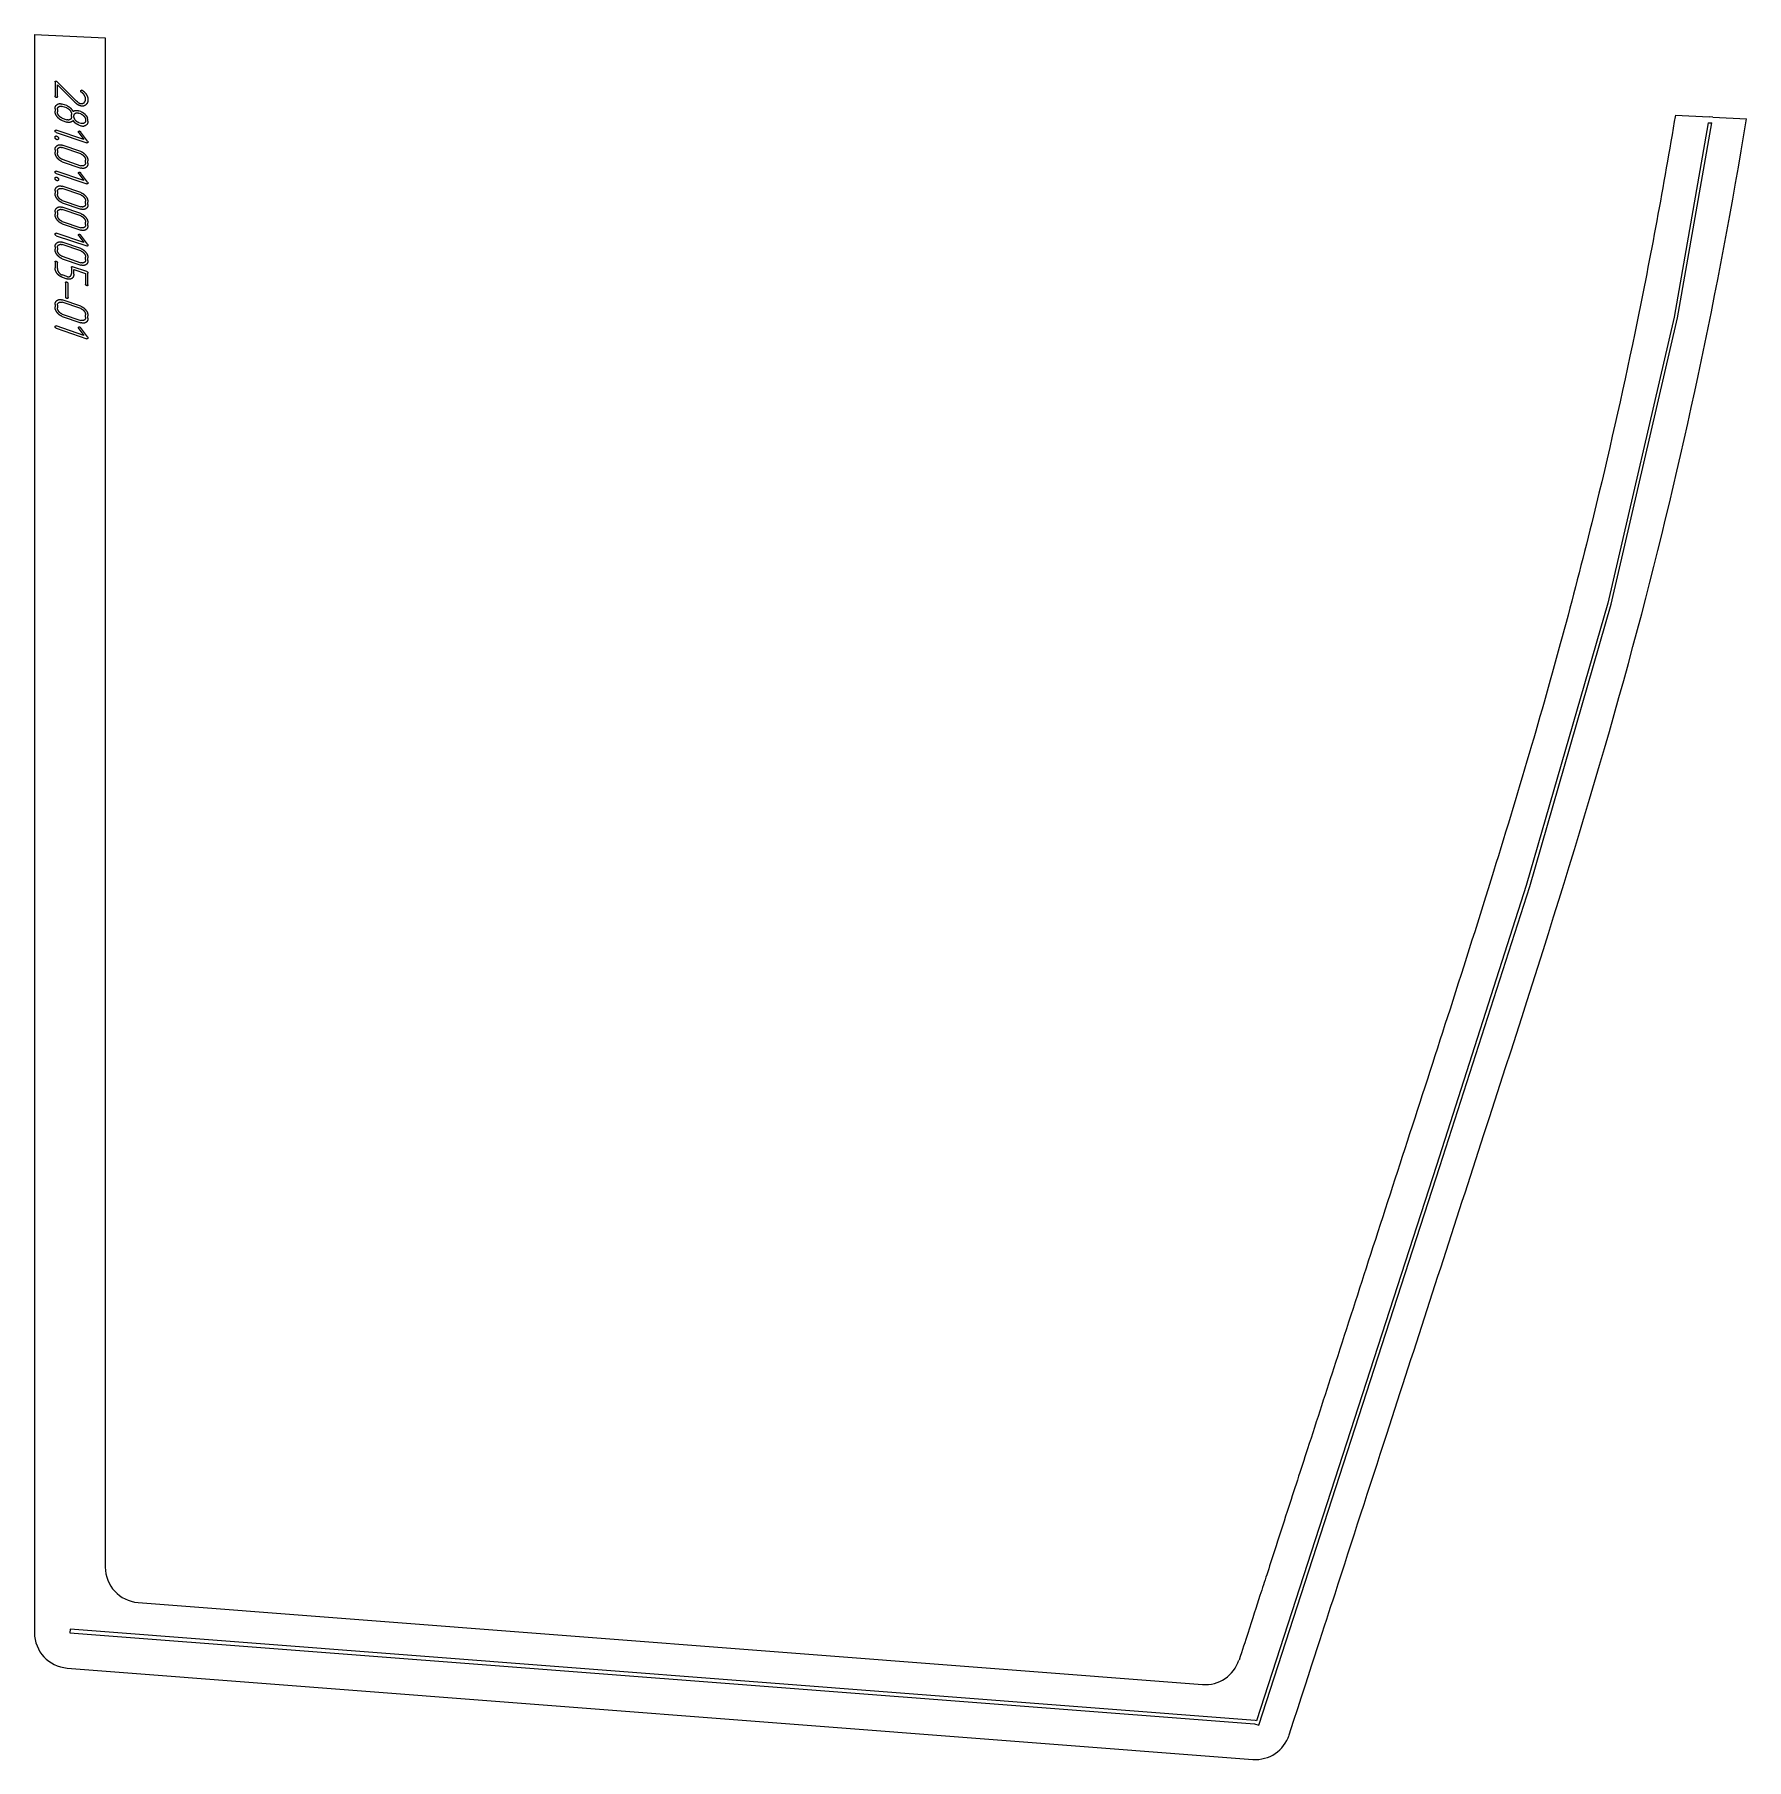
# Model space of a CAD drawing. Header units: millimetres. Extents: x 300 to 1750, y 0 to 1461.
import ezdxf

# ---------------------------------------------------------------- set-up
doc = ezdxf.new("R2010")
doc.units = ezdxf.units.MM
doc.linetypes.add('K5LT_BASIC', pattern=[0])
doc.layers.add('Engraving', color=7, linetype='Continuous')

msp = doc.modelspace()

# ---------------------------------------------------------------- linework, layer by layer
at = {"color": 143, "linetype": 'K5LT_BASIC', "lineweight": 15, "true_color": 0x33acca}
for p, q in [((299.8, 1461.5), (299.8, 107.3)), ((299.8, 1461.5), (359.8, 1458.5)), ((359.8, 1458.5), (359.8, 162.9)), ((1689.9, 1393), (1718.6, 1391.6)), ((1721.6, 1391.5), (1718.6, 1391.6)), ((1721.6, 1391.5), (1750.2, 1390.1)), ((387.5, 132.9), (1289.4, 63.5)), ((327.5, 77.4), (1331.9, 0))]:
    msp.add_line(p, q, dxfattribs=at)
for centre, start, end in [((389.8, 162.9), 180, 265.5944), ((329.8, 107.3), 180, 265.5944), ((1291.7, 93.4), 265.5944, 342.0434), ((1334.2, 29.9), 265.5944, 342.0433)]:
    msp.add_arc(centre, 30, start, end, dxfattribs=at)
for points, knots in [([(1689.9, 1393), (1689.6, 1391.3), (1679.3, 1329.5), (1658.1, 1215.8), (1625.8, 1072.6), (1595.9, 956.4), (1567.6, 856.1), (1535.1, 748.9), (1500.3, 639.4), (1465.2, 531.2), (1432.8, 431.3), (1404, 342.4), (1380.5, 269.8), (1363.2, 216.6), (1351.7, 181.1), (1344.1, 157.5), (1337.1, 136.1), (1329.7, 113.3), (1323, 92.4), (1320.3, 84.1)], [12.616438, 12.616438, 12.616438, 12.616438, 12.68654, 15.043223, 17.099279, 18.387535, 19.712075, 21.153034, 22.72878, 24.15801, 25.539855, 26.777398, 27.767108, 28.48216, 28.935688, 29.207966, 29.440306, 29.798995, 30, 30, 30, 30]), ([(1362.8, 20.7), (1383.5, 84.5), (1407.1, 157.5), (1455.2, 305.7), (1542.9, 576.6), (1662.6, 943.1), (1726.3, 1244.3), (1750.2, 1390.1)], [0, 0, 0, 0, 0.437346, 1.142301, 2.321003, 4.68087, 6.86296, 6.86296, 6.86296, 6.86296])]:
    msp.add_open_spline(points, degree=3, knots=knots, dxfattribs=at)
at = {"layer": 'Engraving', "color": 143, "linetype": 'K5LT_BASIC', "lineweight": 15, "true_color": 0x33acca}
for p, q in [((317.2, 1421.3), (317.2, 1409.4)), ((335.3, 1405.1), (318.8, 1421.6)), ((319.2, 1418.8), (334.2, 1403.8)), ((319.2, 1408.8), (319.2, 1418.8)), ((336.1, 1404.4), (335.3, 1405.1)), ((336.8, 1403.9), (336.1, 1404.4)), ((340.4, 1414.1), (340, 1414.2)), ((317.2, 1398.6), (317.2, 1396.6)), ((319.2, 1397.9), (319.2, 1395.9)), ((327.2, 1401.2), (323.2, 1402.5)), ((327.2, 1399.2), (323.2, 1400.5)), ((323.2, 1390.6), (327.2, 1389.2)), ((323.2, 1388.6), (327.2, 1387.2)), ((331.2, 1391.9), (331.2, 1393.8)), ((339.2, 1396.1), (337.1, 1396.8)), ((339.1, 1394.1), (337.1, 1394.8)), ((345, 1389.4), (344.7, 1390.6)), ((345.1, 1388.7), (345, 1389.4)), ((345.1, 1388.1), (345.1, 1388.7)), ((341.7, 1372.5), (318.2, 1380.5)), ((318.2, 1378.5), (344.1, 1369.7)), ((337.1, 1386.9), (339.1, 1386.2)), ((337.1, 1384.9), (339.1, 1384.2)), ((337.4, 1378.2), (341.7, 1372.5)), ((344.8, 1371.1), (338.8, 1379.1)), ((339.1, 1384.2), (339.8, 1384)), ((339.8, 1384), (340.4, 1383.8)), ((340.4, 1383.8), (341.5, 1383.8)), ((1717.8, 1386.7), (1688.9, 1221.9)), ((1691.8, 1221.3), (1720.8, 1386.5)), ((1717.8, 1386.7), (1720.8, 1386.5)), ((317.2, 1363.8), (317.2, 1361.8)), ((319.2, 1363.1), (319.2, 1361.1)), ((339.1, 1362.3), (323.2, 1367.7)), ((339.1, 1360.3), (323.2, 1365.7)), ((341.7, 1337.7), (318.2, 1345.6)), ((323.2, 1355.7), (339.1, 1350.3)), ((323.2, 1353.7), (339.1, 1348.3)), ((343.1, 1353), (343.1, 1355)), ((345.1, 1352.3), (345.1, 1354.3)), ((318.2, 1343.6), (344.1, 1334.9)), ((339.1, 1327.5), (323.2, 1332.9)), ((339.1, 1325.5), (323.2, 1330.9)), ((337.4, 1343.4), (341.7, 1337.7)), ((344.8, 1336.3), (338.8, 1344.3)), ((317.2, 1328.9), (317.2, 1326.9)), ((319.2, 1328.3), (319.2, 1326.3)), ((323.2, 1320.9), (339.1, 1315.5)), ((323.2, 1318.9), (339.1, 1313.5)), ((343.1, 1318.2), (343.1, 1320.1)), ((345.1, 1317.5), (345.1, 1319.5)), ((317.2, 1311.2), (317.2, 1309.2)), ((319.2, 1310.5), (319.2, 1308.5)), ((339.1, 1309.7), (323.2, 1315.1)), ((339.1, 1307.7), (323.2, 1313.1)), ((323.2, 1303.1), (339.1, 1297.7)), ((323.2, 1301.1), (339.1, 1295.7)), ((343.1, 1300.4), (343.1, 1302.4)), ((345.1, 1299.7), (345.1, 1301.7)), ((341.7, 1285.1), (318.2, 1293)), ((318.2, 1291), (344.1, 1282.3)), ((337.4, 1290.8), (341.7, 1285.1)), ((344.8, 1283.7), (338.8, 1291.7)), ((317.2, 1281.5), (317.2, 1279.5)), ((319.2, 1280.8), (319.2, 1278.9)), ((339.1, 1280.1), (323.2, 1285.5)), ((339.1, 1278.1), (323.2, 1283.5)), ((323.2, 1273.5), (339.1, 1268.1)), ((343.1, 1270.7), (343.1, 1272.7)), ((345.1, 1270.1), (345.1, 1272.1)), ((317.2, 1268.7), (317.2, 1263.7)), ((319.2, 1263.1), (319.2, 1268)), ((323.2, 1271.5), (339.1, 1266.1)), ((327.2, 1256.4), (323.2, 1257.7)), ((331.1, 1264), (331.1, 1259)), ((344.1, 1260.6), (332.1, 1264.7)), ((333.1, 1258.3), (333.1, 1262.3)), ((333.1, 1262.3), (343.1, 1258.9)), ((343.1, 1258.9), (343.1, 1250)), ((345.1, 1249.3), (345.1, 1259.3)), ((323.2, 1255.8), (327.2, 1254.4)), ((326.2, 1251.1), (326.2, 1239.2)), ((328.2, 1238.5), (328.2, 1250.4)), ((317.2, 1232.6), (317.2, 1230.6)), ((319.2, 1232), (319.2, 1230)), ((339.1, 1231.2), (323.2, 1236.6)), ((339.1, 1229.2), (323.2, 1234.6)), ((341.7, 1206.5), (318.2, 1214.5)), ((323.2, 1224.6), (339.1, 1219.2)), ((323.2, 1222.6), (339.1, 1217.2)), ((344.8, 1205.2), (338.8, 1213.2)), ((343.1, 1221.9), (343.1, 1223.8)), ((345.1, 1221.2), (345.1, 1223.2)), ((1688.9, 1221.9), (1632.7, 979.5)), ((1635.6, 978.7), (1691.8, 1221.3)), ((318.2, 1212.5), (344.1, 1203.7)), ((337.4, 1212.2), (341.7, 1206.5)), ((1632.7, 979.5), (1563.6, 740.4)), ((1566.5, 739.5), (1635.6, 978.7)), ((1563.6, 740.4), (1487.7, 503.3)), ((1490.5, 502.4), (1566.5, 739.5)), ((1487.7, 503.3), (1335.1, 32.6)), ((1337.1, 29), (1490.5, 502.4)), ((330, 110.3), (329.8, 107.3)), ((329.8, 107.3), (1333.4, 30)), ((1334, 32.9), (330, 110.3)), ((1333.4, 30), (1337.1, 29)), ((1335.1, 32.6), (1334, 32.9))]:
    msp.add_line(p, q, dxfattribs=at)
for points in [[(317.2, 1421.3), (317.2, 1421.7), (317.6, 1421.9)], [(317.6, 1421.9), (317.9, 1422.1), (318.3, 1421.9)], [(318.3, 1421.9), (318.6, 1421.8), (318.8, 1421.6)], [(317.6, 1408.6), (317.2, 1409), (317.2, 1409.4)], [(318.2, 1408.1), (317.9, 1408.2), (317.6, 1408.6)], [(318.9, 1408.2), (318.6, 1408), (318.2, 1408.1)], [(319.2, 1408.8), (319.2, 1408.4), (318.9, 1408.2)], [(336.4, 1402), (335.4, 1402.7), (334.2, 1403.8)], [(336.8, 1403.9), (337.5, 1403.4), (338.3, 1403.1)], [(338.3, 1403.1), (340.3, 1402.5), (341.7, 1403.6)], [(339, 1413.5), (339, 1414), (339.3, 1414.2)], [(339.2, 1412.9), (339.1, 1413.2), (339, 1413.5)], [(339.7, 1412.4), (339.4, 1412.6), (339.2, 1412.9)], [(339.3, 1414.2), (339.6, 1414.4), (340, 1414.2)], [(342.3, 1409.6), (341.6, 1411.1), (339.7, 1412.4)], [(340.4, 1414.1), (342.8, 1412.4), (344, 1410.2)], [(341.7, 1403.6), (342.3, 1404.1), (342.7, 1405)], [(343.1, 1406.8), (343.1, 1408.2), (342.3, 1409.6)], [(342.7, 1405), (343.1, 1405.8), (343.1, 1406.8)], [(345.1, 1406.2), (345.1, 1403.4), (343.2, 1401.8)], [(344, 1410.2), (345.1, 1408.3), (345.1, 1406.2)], [(317.2, 1398.6), (317.2, 1400.9), (319, 1402.1)], [(319, 1391.8), (317.2, 1394.1), (317.2, 1396.6)], [(319, 1402.1), (320.7, 1403.4), (323.2, 1402.5)], [(323.2, 1388.6), (320.7, 1389.4), (319, 1391.8)], [(319.2, 1397.9), (319.2, 1399.5), (320.4, 1400.3)], [(320.4, 1392.7), (319.2, 1394.2), (319.2, 1395.9)], [(320.4, 1400.3), (321.6, 1401.1), (323.2, 1400.5)], [(323.2, 1390.6), (321.5, 1391.2), (320.4, 1392.7)], [(327.2, 1401.2), (328.7, 1400.6), (330.1, 1399.3)], [(327.2, 1399.2), (328.8, 1398.6), (330, 1397.1)], [(330, 1389.4), (328.8, 1388.7), (327.2, 1389.2)], [(330, 1397.1), (331.2, 1395.5), (331.2, 1393.8)], [(331.2, 1391.9), (331.2, 1390.2), (330, 1389.4)], [(330.1, 1399.3), (331.5, 1398), (332.5, 1396.2)], [(332.5, 1388.6), (331.8, 1387.5), (330.3, 1387.1)], [(332.5, 1396.2), (333.3, 1396.9), (334.5, 1397.1)], [(334.5, 1386.3), (333.4, 1387.2), (332.5, 1388.6)], [(333.2, 1392.2), (333.2, 1393.8), (334.3, 1394.6)], [(334.3, 1389), (333.2, 1390.6), (333.2, 1392.2)], [(334.3, 1394.6), (335.5, 1395.4), (337.1, 1394.8)], [(337.1, 1386.9), (335.4, 1387.4), (334.3, 1389)], [(334.5, 1397.1), (335.7, 1397.3), (337.1, 1396.8)], [(338.3, 1401.1), (337.3, 1401.4), (336.4, 1402)], [(343.2, 1401.8), (341.1, 1400.1), (338.3, 1401.1)], [(339.1, 1394.1), (340.8, 1393.5), (342, 1392)], [(339.2, 1396.1), (341.5, 1395.3), (343.4, 1392.9)], [(343.1, 1388.8), (343.1, 1387.1), (341.9, 1386.4)], [(342, 1392), (343.1, 1390.4), (343.1, 1388.8)], [(343.4, 1392.9), (344.3, 1391.8), (344.7, 1390.6)], [(317.2, 1379.8), (317.2, 1380), (317.5, 1380.4)], [(317.5, 1379), (317.2, 1379.4), (317.2, 1379.8)], [(317.2, 1374.4), (317.2, 1375.1), (317.7, 1375.4)], [(317.7, 1373.1), (317.2, 1373.7), (317.2, 1374.4)], [(317.5, 1380.4), (317.7, 1380.6), (318.2, 1380.5)], [(318.2, 1378.5), (317.8, 1378.6), (317.5, 1379)], [(317.7, 1375.4), (318.1, 1375.6), (318.7, 1375.4)], [(318.7, 1375.4), (319.1, 1375.3), (319.6, 1374.7)], [(319.6, 1374.7), (320.2, 1374.1), (320.2, 1373.4)], [(330.3, 1387.1), (328.9, 1386.7), (327.2, 1387.2)], [(337.1, 1384.9), (335.7, 1385.3), (334.5, 1386.3)], [(337.1, 1379), (337.1, 1379.4), (337.4, 1379.6)], [(337.4, 1378.2), (337.1, 1378.6), (337.1, 1379)], [(337.4, 1379.6), (337.7, 1379.8), (338.2, 1379.6)], [(338.2, 1379.6), (338.3, 1379.6), (338.8, 1379.1)], [(341.9, 1386.4), (340.8, 1385.6), (339.1, 1386.2)], [(343.4, 1384.5), (342.5, 1383.9), (341.5, 1383.8)], [(345.1, 1388.1), (345.1, 1385.7), (343.4, 1384.5)], [(317.2, 1363.8), (317.2, 1366), (319, 1367.3)], [(319, 1356.9), (317.2, 1359.3), (317.2, 1361.8)], [(318.7, 1372.4), (318.2, 1372.6), (317.7, 1373.1)], [(319.7, 1372.5), (319.3, 1372.2), (318.7, 1372.4)], [(319, 1367.3), (320.7, 1368.6), (323.2, 1367.7)], [(319.2, 1363.1), (319.2, 1364.7), (320.4, 1365.5)], [(320.4, 1357.9), (319.2, 1359.5), (319.2, 1361.1)], [(320.2, 1373.4), (320.2, 1372.9), (319.7, 1372.5)], [(320.4, 1365.5), (321.6, 1366.3), (323.2, 1365.7)], [(339.1, 1362.3), (341.5, 1361.5), (343.3, 1359.1)], [(339.1, 1360.3), (340.8, 1359.7), (341.9, 1358.2)], [(344.8, 1369.7), (344.5, 1369.5), (344.1, 1369.7)], [(344.8, 1371.1), (345.1, 1370.8), (345.1, 1370.4)], [(345.1, 1370.4), (345.1, 1370), (344.8, 1369.7)], [(317.2, 1345), (317.2, 1345.2), (317.5, 1345.6)], [(317.5, 1344.2), (317.2, 1344.5), (317.2, 1345)], [(317.5, 1345.6), (317.7, 1345.8), (318.2, 1345.6)], [(323.2, 1353.7), (320.8, 1354.6), (319, 1356.9)], [(323.2, 1355.7), (321.5, 1356.3), (320.4, 1357.9)], [(337.1, 1344.1), (337.1, 1344.6), (337.4, 1344.8)], [(337.4, 1344.8), (337.7, 1345), (338.2, 1344.8)], [(338.2, 1344.8), (338.3, 1344.8), (338.8, 1344.3)], [(341.9, 1350.6), (340.8, 1349.8), (339.1, 1350.3)], [(343.4, 1348.7), (341.6, 1347.5), (339.1, 1348.3)], [(341.9, 1358.2), (343.1, 1356.6), (343.1, 1355)], [(343.1, 1353), (343.1, 1351.3), (341.9, 1350.6)], [(343.3, 1359.1), (345.1, 1356.8), (345.1, 1354.3)], [(345.1, 1352.3), (345.1, 1349.9), (343.4, 1348.7)], [(317.2, 1339.6), (317.2, 1340.3), (317.7, 1340.5)], [(317.7, 1338.3), (317.2, 1338.9), (317.2, 1339.6)], [(317.2, 1328.9), (317.2, 1331.2), (319, 1332.5)], [(318.2, 1343.6), (317.8, 1343.8), (317.5, 1344.2)], [(317.7, 1340.5), (318.1, 1340.8), (318.7, 1340.6)], [(318.7, 1337.6), (318.2, 1337.8), (317.7, 1338.3)], [(318.7, 1340.6), (319.1, 1340.5), (319.6, 1339.9)], [(319.7, 1337.7), (319.3, 1337.4), (318.7, 1337.6)], [(319, 1332.5), (320.7, 1333.7), (323.2, 1332.9)], [(319.2, 1328.3), (319.2, 1329.8), (320.4, 1330.6)], [(319.6, 1339.9), (320.2, 1339.3), (320.2, 1338.6)], [(320.2, 1338.6), (320.2, 1338), (319.7, 1337.7)], [(320.4, 1330.6), (321.6, 1331.4), (323.2, 1330.9)], [(337.4, 1343.4), (337.1, 1343.8), (337.1, 1344.1)], [(344.8, 1334.9), (344.5, 1334.7), (344.1, 1334.9)], [(344.8, 1336.3), (345.1, 1335.9), (345.1, 1335.5)], [(345.1, 1335.5), (345.1, 1335.1), (344.8, 1334.9)], [(319, 1322.1), (317.2, 1324.5), (317.2, 1326.9)], [(323.2, 1318.9), (320.8, 1319.8), (319, 1322.1)], [(319, 1314.7), (320.7, 1316), (323.2, 1315.1)], [(320.4, 1323.1), (319.2, 1324.7), (319.2, 1326.3)], [(323.2, 1320.9), (321.5, 1321.5), (320.4, 1323.1)], [(339.1, 1327.5), (341.5, 1326.7), (343.3, 1324.3)], [(339.1, 1325.5), (340.8, 1324.9), (341.9, 1323.4)], [(341.9, 1315.7), (340.8, 1315), (339.1, 1315.5)], [(341.9, 1323.4), (343.1, 1321.8), (343.1, 1320.1)], [(343.1, 1318.2), (343.1, 1316.5), (341.9, 1315.7)], [(343.3, 1324.3), (345.1, 1322), (345.1, 1319.5)], [(345.1, 1317.5), (345.1, 1315), (343.4, 1313.9)], [(317.2, 1311.2), (317.2, 1313.4), (319, 1314.7)], [(319, 1304.3), (317.2, 1306.7), (317.2, 1309.2)], [(323.2, 1301.1), (320.8, 1302), (319, 1304.3)], [(319.2, 1310.5), (319.2, 1312.1), (320.4, 1312.9)], [(320.4, 1305.3), (319.2, 1306.9), (319.2, 1308.5)], [(320.4, 1312.9), (321.6, 1313.7), (323.2, 1313.1)], [(323.2, 1303.1), (321.5, 1303.7), (320.4, 1305.3)], [(343.4, 1313.9), (341.6, 1312.7), (339.1, 1313.5)], [(339.1, 1309.7), (341.5, 1308.9), (343.3, 1306.5)], [(339.1, 1307.7), (340.8, 1307.1), (341.9, 1305.6)], [(341.9, 1305.6), (343.1, 1304), (343.1, 1302.4)], [(343.3, 1306.5), (345.1, 1304.2), (345.1, 1301.7)], [(317.2, 1292.4), (317.2, 1292.6), (317.5, 1293)], [(317.5, 1291.6), (317.2, 1291.9), (317.2, 1292.4)], [(317.5, 1293), (317.7, 1293.2), (318.2, 1293)], [(318.2, 1291), (317.8, 1291.2), (317.5, 1291.6)], [(337.1, 1291.5), (337.1, 1292), (337.4, 1292.2)], [(337.4, 1290.8), (337.1, 1291.2), (337.1, 1291.5)], [(337.4, 1292.2), (337.7, 1292.4), (338.2, 1292.2)], [(338.2, 1292.2), (338.3, 1292.2), (338.8, 1291.7)], [(341.9, 1298), (340.8, 1297.2), (339.1, 1297.7)], [(343.4, 1296.1), (341.6, 1294.9), (339.1, 1295.7)], [(343.1, 1300.4), (343.1, 1298.7), (341.9, 1298)], [(345.1, 1299.7), (345.1, 1297.3), (343.4, 1296.1)], [(317.2, 1281.5), (317.2, 1283.8), (319, 1285.1)], [(319, 1274.7), (317.2, 1277), (317.2, 1279.5)], [(319, 1285.1), (320.7, 1286.3), (323.2, 1285.5)], [(323.2, 1271.5), (320.8, 1272.3), (319, 1274.7)], [(319.2, 1280.8), (319.2, 1282.4), (320.4, 1283.2)], [(320.4, 1275.7), (319.2, 1277.2), (319.2, 1278.9)], [(320.4, 1283.2), (321.6, 1284), (323.2, 1283.5)], [(323.2, 1273.5), (321.5, 1274.1), (320.4, 1275.7)], [(339.1, 1280.1), (341.5, 1279.2), (343.3, 1276.9)], [(339.1, 1278.1), (340.8, 1277.5), (341.9, 1275.9)], [(341.9, 1275.9), (343.1, 1274.4), (343.1, 1272.7)], [(343.3, 1276.9), (345.1, 1274.6), (345.1, 1272.1)], [(344.8, 1282.3), (344.5, 1282.1), (344.1, 1282.3)], [(344.8, 1283.7), (345.1, 1283.3), (345.1, 1282.9)], [(345.1, 1282.9), (345.1, 1282.5), (344.8, 1282.3)], [(317.2, 1268.7), (317.2, 1269.2), (317.5, 1269.4)], [(319, 1258.9), (317.2, 1261.3), (317.2, 1263.7)], [(317.5, 1269.4), (317.8, 1269.5), (318.2, 1269.4)], [(318.2, 1269.4), (318.5, 1269.3), (318.8, 1268.9)], [(318.8, 1268.9), (319.2, 1268.5), (319.2, 1268)], [(323.2, 1255.8), (320.8, 1256.6), (319, 1258.9)], [(319.2, 1263.1), (319.2, 1261.4), (320.4, 1259.9)], [(320.4, 1259.9), (321.5, 1258.3), (323.2, 1257.7)], [(330, 1256.6), (331.1, 1257.4), (331.1, 1259)], [(331.1, 1264), (331.1, 1265), (332.1, 1264.7)], [(333.1, 1258.3), (333.1, 1255.9), (331.4, 1254.7)], [(341.9, 1268.3), (340.8, 1267.5), (339.1, 1268.1)], [(343.4, 1266.4), (341.6, 1265.3), (339.1, 1266.1)], [(343.1, 1270.7), (343.1, 1269.1), (341.9, 1268.3)], [(345.1, 1270.1), (345.1, 1267.6), (343.4, 1266.4)], [(344.1, 1260.6), (345.1, 1260.2), (345.1, 1259.3)], [(326.2, 1251.1), (326.2, 1251.6), (326.5, 1251.8)], [(326.5, 1251.8), (326.8, 1251.9), (327.2, 1251.8)], [(327.2, 1256.4), (328.8, 1255.8), (330, 1256.6)], [(331.4, 1254.7), (329.6, 1253.6), (327.2, 1254.4)], [(327.2, 1251.8), (327.4, 1251.7), (327.8, 1251.3)], [(327.8, 1251.3), (328.2, 1250.9), (328.2, 1250.4)], [(343.4, 1249.1), (343.1, 1249.5), (343.1, 1250)], [(344.1, 1248.7), (343.7, 1248.8), (343.4, 1249.1)], [(344.8, 1248.7), (344.5, 1248.5), (344.1, 1248.7)], [(345.1, 1249.3), (345.1, 1248.9), (344.8, 1248.7)], [(317.2, 1232.6), (317.2, 1234.9), (319, 1236.2)], [(319, 1225.8), (317.2, 1228.2), (317.2, 1230.6)], [(319, 1236.2), (320.7, 1237.4), (323.2, 1236.6)], [(319.2, 1232), (319.2, 1233.5), (320.4, 1234.3)], [(320.4, 1226.8), (319.2, 1228.4), (319.2, 1230)], [(320.4, 1234.3), (321.6, 1235.1), (323.2, 1234.6)], [(326.5, 1238.3), (326.2, 1238.7), (326.2, 1239.2)], [(327.2, 1237.8), (326.8, 1238), (326.5, 1238.3)], [(327.9, 1237.9), (327.6, 1237.7), (327.2, 1237.8)], [(328.2, 1238.5), (328.2, 1238.1), (327.9, 1237.9)], [(339.1, 1231.2), (341.5, 1230.3), (343.3, 1228)], [(339.1, 1229.2), (340.8, 1228.6), (341.9, 1227)], [(343.3, 1228), (345.1, 1225.7), (345.1, 1223.2)], [(317.2, 1213.9), (317.2, 1214), (317.5, 1214.5)], [(317.5, 1213.1), (317.2, 1213.4), (317.2, 1213.9)], [(317.5, 1214.5), (317.7, 1214.7), (318.2, 1214.5)], [(323.2, 1222.6), (320.8, 1223.5), (319, 1225.8)], [(323.2, 1224.6), (321.5, 1225.2), (320.4, 1226.8)], [(337.1, 1213), (337.1, 1213.4), (337.4, 1213.6)], [(337.4, 1213.6), (337.7, 1213.8), (338.2, 1213.7)], [(338.2, 1213.7), (338.3, 1213.6), (338.8, 1213.2)], [(341.9, 1219.4), (340.8, 1218.7), (339.1, 1219.2)], [(343.4, 1217.5), (341.6, 1216.4), (339.1, 1217.2)], [(341.9, 1227), (343.1, 1225.5), (343.1, 1223.8)], [(343.1, 1221.9), (343.1, 1220.2), (341.9, 1219.4)], [(345.1, 1221.2), (345.1, 1218.7), (343.4, 1217.5)], [(318.2, 1212.5), (317.8, 1212.7), (317.5, 1213.1)], [(337.4, 1212.2), (337.1, 1212.6), (337.1, 1213)], [(344.8, 1203.8), (344.5, 1203.6), (344.1, 1203.7)], [(344.8, 1205.2), (345.1, 1204.8), (345.1, 1204.4)], [(345.1, 1204.4), (345.1, 1204), (344.8, 1203.8)]]:
    msp.add_open_spline(points, degree=2, dxfattribs=at)

doc.saveas('drawing.dxf')
